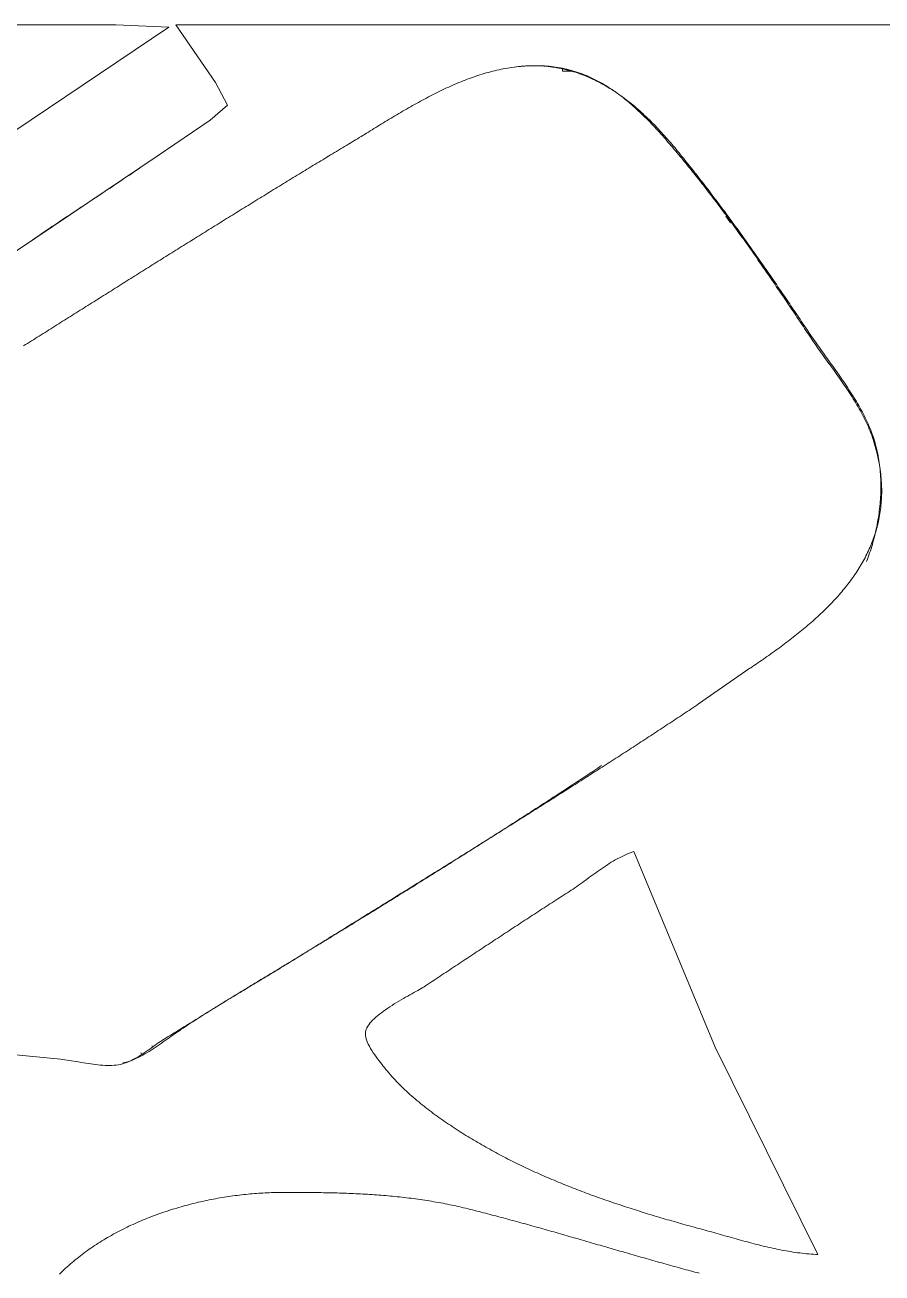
# Model space of a CAD drawing. Header units: inches. Extents: x 5.7 to 64.6, y 3.3 to 60.7.
# Drawn here: x 43.619 to 44.265, y 32.636 to 33.576 of the extents above; entities that cross this region are included whole.
import ezdxf

# ---------------------------------------------------------------- set-up
doc = ezdxf.new("R2010")
doc.units = ezdxf.units.IN
doc.header["$MEASUREMENT"] = 0
doc.layers.add('LASER BLACK', color=7, linetype='Continuous', lineweight=0, true_color=0x000000)

msp = doc.modelspace()

# ---------------------------------------------------------------- linework, layer by layer
at = {"layer": 'LASER BLACK', "linetype": 'Continuous'}
msp.add_line((44.12644, 33.06468), (44.16501, 33.09155), dxfattribs=at)
at = {"layer": 'LASER BLACK'}
for points in [[(45.3755, 33.57637), (43.73226, 33.57637), (43.76226, 33.53299), (43.77123, 33.51596), (43.75829, 33.50465), (43.71838, 33.47746), (43.56047, 33.37161), (43.53073, 33.41499), (43.52014, 33.43318), (43.53271, 33.44391), (43.57088, 33.46978), (43.72705, 33.57463), (43.68714, 33.57637), (43.59865, 33.57637), (43.29325, 33.57637)], [(43.61759, 33.33456), (43.61906, 33.33549), (43.62053, 33.33641), (43.622, 33.33733), (43.62347, 33.33826), (43.62494, 33.33918), (43.6264, 33.3401), (43.62787, 33.34103), (43.62934, 33.34195), (43.63081, 33.34288), (43.63228, 33.3438), (43.63375, 33.34472), (43.63522, 33.34565), (43.63669, 33.34657), (43.63816, 33.34749), (43.63963, 33.34842), (43.6411, 33.34934), (43.64257, 33.35027), (43.64404, 33.35119), (43.64551, 33.35211), (43.64698, 33.35304), (43.64845, 33.35396), (43.64992, 33.35489), (43.65138, 33.35581), (43.65285, 33.35673), (43.65432, 33.35766), (43.65579, 33.35858), (43.65726, 33.35951), (43.65873, 33.36043), (43.6602, 33.36135), (43.66167, 33.36228), (43.66314, 33.3632), (43.66461, 33.36413), (43.66608, 33.36505), (43.66755, 33.36597), (43.66902, 33.3669), (43.67049, 33.36782), (43.67196, 33.36875), (43.67342, 33.36967), (43.67489, 33.37059), (43.67636, 33.37152), (43.67783, 33.37244), (43.6793, 33.37336), (43.68077, 33.37429), (43.68224, 33.37521), (43.68371, 33.37613), (43.68518, 33.37706), (43.68665, 33.37798), (43.68812, 33.3789), (43.68959, 33.37983), (43.69106, 33.38075), (43.69253, 33.38167), (43.694, 33.3826), (43.69547, 33.38352), (43.69694, 33.38444), (43.69841, 33.38536), (43.69988, 33.38629), (43.70135, 33.38721), (43.70282, 33.38813), (43.70429, 33.38905), (43.70576, 33.38998), (43.70723, 33.3909), (43.7087, 33.39182), (43.71017, 33.39274), (43.71165, 33.39366), (43.71312, 33.39458), (43.71459, 33.39551), (43.71606, 33.39643), (43.71753, 33.39735), (43.719, 33.39827), (43.72047, 33.39919), (43.72194, 33.40011), (43.72341, 33.40103), (43.72489, 33.40195), (43.72636, 33.40287), (43.72783, 33.40379), (43.7293, 33.40471), (43.73077, 33.40563), (43.73225, 33.40655), (43.73372, 33.40747), (43.73519, 33.40839), (43.73666, 33.40931), (43.73813, 33.41023), (43.73961, 33.41115), (43.74108, 33.41207), (43.74255, 33.41299), (43.74402, 33.4139), (43.7455, 33.41482), (43.74697, 33.41574), (43.74844, 33.41666), (43.74992, 33.41757), (43.75139, 33.41849), (43.75286, 33.41941), (43.75434, 33.42033), (43.75581, 33.42124), (43.75729, 33.42216), (43.75876, 33.42308), (43.76023, 33.42399), (43.76171, 33.42491), (43.76318, 33.42582), (43.76466, 33.42674), (43.76613, 33.42765), (43.76761, 33.42857), (43.76908, 33.42948), (43.77056, 33.4304), (43.77203, 33.43131), (43.77351, 33.43222), (43.77499, 33.43314), (43.77646, 33.43405), (43.77794, 33.43496), (43.77941, 33.43588), (43.78089, 33.43679), (43.78237, 33.4377), (43.78384, 33.43861), (43.78532, 33.43953), (43.7868, 33.44044), (43.78827, 33.44135), (43.78975, 33.44226), (43.79123, 33.44317), (43.79271, 33.44408), (43.79419, 33.44499), (43.79566, 33.4459), (43.79714, 33.44681), (43.79862, 33.44772), (43.8001, 33.44863), (43.80158, 33.44954), (43.80306, 33.45044), (43.80454, 33.45135), (43.80602, 33.45226), (43.80749, 33.45317), (43.80897, 33.45407), (43.81045, 33.45498), (43.81194, 33.45589), (43.81342, 33.45679), (43.8149, 33.4577), (43.81638, 33.4586), (43.81786, 33.45951), (43.81934, 33.46041), (43.82082, 33.46132), (43.8223, 33.46222), (43.82378, 33.46313), (43.82527, 33.46403), (43.82675, 33.46493), (43.82823, 33.46583), (43.82971, 33.46674), (43.8312, 33.46764), (43.83268, 33.46854), (43.83416, 33.46944), (43.83565, 33.47034), (43.83713, 33.47124), (43.83862, 33.47214), (43.8401, 33.47304), (43.84159, 33.47394), (43.84307, 33.47484), (43.84456, 33.47574), (43.84604, 33.47663), (43.84753, 33.47753), (43.84901, 33.47843), (43.8505, 33.47933), (43.85199, 33.48022), (43.85347, 33.48112), (43.85496, 33.48201), (43.85645, 33.48291), (43.85793, 33.4838), (43.85942, 33.4847), (43.86091, 33.48559), (43.8624, 33.48648), (43.86375, 33.4873), (43.8651, 33.48811), (43.86646, 33.48894), (43.86783, 33.48977), (43.8692, 33.4906), (43.87057, 33.49144), (43.87195, 33.49229), (43.87333, 33.49313), (43.87472, 33.49399), (43.87611, 33.49484), (43.8775, 33.4957), (43.8789, 33.49656), (43.8803, 33.49742), (43.88171, 33.49829), (43.88312, 33.49916), (43.88454, 33.50003), (43.88596, 33.5009), (43.88738, 33.50177), (43.88881, 33.50264), (43.89024, 33.50351), (43.89168, 33.50438), (43.89312, 33.50526), (43.89456, 33.50613), (43.89601, 33.507), (43.89746, 33.50787), (43.89892, 33.50873), (43.90038, 33.5096), (43.90184, 33.51046), (43.90331, 33.51132), (43.90478, 33.51217), (43.90625, 33.51303), (43.90773, 33.51388), (43.90921, 33.51472), (43.91069, 33.51556), (43.91218, 33.5164), (43.91368, 33.51723), (43.91517, 33.51805), (43.91667, 33.51887), (43.91817, 33.51969), (43.91968, 33.5205), (43.92119, 33.5213), (43.9227, 33.52209), (43.92422, 33.52288), (43.92574, 33.52366), (43.92726, 33.52443), (43.92879, 33.52519), (43.93032, 33.52595), (43.93185, 33.52669), (43.93339, 33.52743), (43.93493, 33.52815), (43.93647, 33.52887), (43.93802, 33.52958), (43.93956, 33.53027), (43.94112, 33.53096), (43.94267, 33.53163), (43.94423, 33.53229), (43.94579, 33.53294), (43.94735, 33.53358), (43.94892, 33.53421), (43.95049, 33.53482), (43.95206, 33.53542), (43.95364, 33.536), (43.95521, 33.53658), (43.95679, 33.53714), (43.95838, 33.53768), (43.95996, 33.53821), (43.96155, 33.53872), (43.96314, 33.53922), (43.96474, 33.5397), (43.96633, 33.54017), (43.96793, 33.54062), (43.96954, 33.54105), (43.97114, 33.54147), (43.97275, 33.54186), (43.97436, 33.54225), (43.97597, 33.54261), (43.97758, 33.54295), (43.9792, 33.54328), (43.98082, 33.54358), (43.98244, 33.54387), (43.98406, 33.54414), (43.98569, 33.54439), (43.98732, 33.54461), (43.98895, 33.54482), (43.99058, 33.545), (43.99221, 33.54517), (43.99385, 33.54531), (43.99549, 33.54543), (43.99713, 33.54553), (43.99877, 33.5456), (44.00042, 33.54566), (44.00206, 33.54568), (44.00371, 33.54569), (44.00536, 33.54567), (44.00702, 33.54563), (44.00867, 33.54556), (44.01033, 33.54547), (44.01199, 33.54535), (44.01364, 33.54521), (44.01531, 33.54504), (44.01697, 33.54484), (44.01864, 33.54462), (44.0203, 33.54437), (44.02204, 33.54408), (44.02377, 33.54376), (44.02548, 33.5434), (44.02717, 33.54301), (44.02885, 33.5426), (44.03052, 33.54215), (44.03218, 33.54167), (44.03382, 33.54116), (44.03545, 33.54062), (44.03706, 33.54006), (44.03866, 33.53947), (44.04025, 33.53885), (44.04183, 33.5382), (44.04339, 33.53753), (44.04494, 33.53683), (44.04648, 33.53611), (44.048, 33.53536), (44.04952, 33.53459), (44.05102, 33.5338), (44.0525, 33.53298), (44.05398, 33.53214), (44.05545, 33.53128), (44.0569, 33.5304), (44.05834, 33.5295), (44.05977, 33.52858), (44.06119, 33.52764), (44.0626, 33.52668), (44.06399, 33.5257), (44.06538, 33.5247), (44.06675, 33.52368), (44.06812, 33.52265), (44.06947, 33.52161), (44.07081, 33.52054), (44.07215, 33.51946), (44.07347, 33.51837), (44.07478, 33.51726), (44.07608, 33.51614), (44.07738, 33.51501), (44.07866, 33.51386), (44.07993, 33.5127), (44.0812, 33.51153), (44.08245, 33.51035), (44.0837, 33.50916), (44.08493, 33.50796), (44.08616, 33.50675), (44.08738, 33.50554), (44.08859, 33.50431), (44.08979, 33.50307), (44.09099, 33.50183), (44.09217, 33.50059), (44.09335, 33.49933), (44.09452, 33.49807), (44.09568, 33.49681), (44.09683, 33.49554), (44.09798, 33.49427), (44.09911, 33.49299), (44.10024, 33.49172), (44.10137, 33.49044), (44.10248, 33.48915), (44.10359, 33.48787), (44.10472, 33.48656), (44.10585, 33.48524), (44.10698, 33.48392), (44.1081, 33.48259), (44.10922, 33.48127), (44.11033, 33.47994), (44.11145, 33.47861), (44.11256, 33.47727), (44.11367, 33.47593), (44.11477, 33.4746), (44.11588, 33.47325), (44.11698, 33.47191), (44.11808, 33.47056), (44.11917, 33.46922), (44.12026, 33.46786), (44.12135, 33.46651), (44.12244, 33.46515), (44.12353, 33.4638), (44.12461, 33.46244), (44.12569, 33.46107), (44.12677, 33.45971), (44.12784, 33.45834), (44.12892, 33.45698), (44.12999, 33.4556), (44.13106, 33.45423), (44.13212, 33.45286), (44.13319, 33.45148), (44.13425, 33.4501), (44.13531, 33.44872), (44.13637, 33.44734), (44.13742, 33.44595), (44.13848, 33.44457), (44.13953, 33.44318), (44.14058, 33.44179), (44.14162, 33.4404), (44.14267, 33.43901), (44.14371, 33.43761), (44.14475, 33.43621), (44.14579, 33.43482), (44.14683, 33.43342), (44.14786, 33.43201), (44.14889, 33.43061), (44.14992, 33.42921), (44.15095, 33.4278), (44.15198, 33.42639), (44.15301, 33.42498), (44.15403, 33.42357), (44.15505, 33.42216), (44.15607, 33.42075), (44.15709, 33.41934), (44.15811, 33.41792), (44.15912, 33.4165), (44.16014, 33.41509), (44.16115, 33.41367), (44.16216, 33.41225), (44.16317, 33.41082), (44.16418, 33.4094), (44.16518, 33.40798), (44.16619, 33.40655), (44.16719, 33.40513), (44.16819, 33.4037), (44.16919, 33.40227), (44.17019, 33.40084), (44.17119, 33.39941), (44.17218, 33.39798), (44.17318, 33.39655), (44.17417, 33.39512), (44.17516, 33.39369), (44.17615, 33.39225), (44.17714, 33.39082), (44.17813, 33.38938), (44.17912, 33.38795), (44.1801, 33.38651), (44.18109, 33.38507), (44.18207, 33.38364), (44.18305, 33.3822), (44.18403, 33.38076), (44.18501, 33.37932), (44.18599, 33.37788), (44.18697, 33.37644), (44.18795, 33.375), (44.18892, 33.37356), (44.1899, 33.37212), (44.19087, 33.37068), (44.19185, 33.36923), (44.19282, 33.36779), (44.19379, 33.36635), (44.19476, 33.36491), (44.19573, 33.36346), (44.1967, 33.36202), (44.19767, 33.36058), (44.19864, 33.35914), (44.19961, 33.35769), (44.20058, 33.35625), (44.20154, 33.35481), (44.20251, 33.35336), (44.20347, 33.35192), (44.20444, 33.35048), (44.2054, 33.34903), (44.20636, 33.34759), (44.20733, 33.34615), (44.20829, 33.3447), (44.20925, 33.34326), (44.21021, 33.34182), (44.21118, 33.34038), (44.21209, 33.33901), (44.21302, 33.33764), (44.21397, 33.33627), (44.21492, 33.33489), (44.21589, 33.33351), (44.21687, 33.33212), (44.21785, 33.33073), (44.21885, 33.32934), (44.21985, 33.32794), (44.22086, 33.32654), (44.22188, 33.32513), (44.2229, 33.32372), (44.22392, 33.32231), (44.22495, 33.32089), (44.22598, 33.31947), (44.22701, 33.31804), (44.22804, 33.31661), (44.22908, 33.31518), (44.23011, 33.31374), (44.23114, 33.3123), (44.23217, 33.31085), (44.23319, 33.30941), (44.23421, 33.30795), (44.23522, 33.30649), (44.23623, 33.30503), (44.23723, 33.30357), (44.23823, 33.3021), (44.23921, 33.30062), (44.24019, 33.29915), (44.24115, 33.29767), (44.2421, 33.29618), (44.24304, 33.29469), (44.24397, 33.2932), (44.24489, 33.2917), (44.24579, 33.2902), (44.24667, 33.28869), (44.24754, 33.28718), (44.24839, 33.28567), (44.24922, 33.28415), (44.25003, 33.28262), (44.25082, 33.2811), (44.25159, 33.27957), (44.25234, 33.27803), (44.25307, 33.27649), (44.25378, 33.27495), (44.25446, 33.2734), (44.25511, 33.27185), (44.25574, 33.27029), (44.25634, 33.26873), (44.25691, 33.26717), (44.25746, 33.2656), (44.25798, 33.26403), (44.25854, 33.26222), (44.25908, 33.26043), (44.25958, 33.25864), (44.26007, 33.25687), (44.26052, 33.2551), (44.26095, 33.25335), (44.26136, 33.2516), (44.26174, 33.24987), (44.26209, 33.24815), (44.26242, 33.24643), (44.26272, 33.24473), (44.26299, 33.24304), (44.26325, 33.24135), (44.26347, 33.23968), (44.26368, 33.23801), (44.26385, 33.23636), (44.26401, 33.23472), (44.26414, 33.23308), (44.26424, 33.23146), (44.26433, 33.22984), (44.26439, 33.22823), (44.26442, 33.22664), (44.26444, 33.22505), (44.26443, 33.22347), (44.2644, 33.2219), (44.26434, 33.22034), (44.26426, 33.21879), (44.26416, 33.21725), (44.26404, 33.21572), (44.2639, 33.21419), (44.26374, 33.21268), (44.26355, 33.21117), (44.26335, 33.20967), (44.26312, 33.20819), (44.26287, 33.20671), (44.2626, 33.20523), (44.26231, 33.20377), (44.262, 33.20232), (44.26167, 33.20087), (44.26133, 33.19943), (44.26096, 33.198), (44.26057, 33.19658), (44.26016, 33.19517), (44.25973, 33.19376), (44.25929, 33.19236), (44.25883, 33.19098), (44.25834, 33.18959), (44.25784, 33.18822), (44.25732, 33.18685), (44.25679, 33.1855), (44.25623, 33.18415), (44.25566, 33.1828), (44.25507, 33.18147), (44.25447, 33.18014), (44.25384, 33.17882), (44.2532, 33.17751), (44.25255, 33.1762), (44.25187, 33.1749), (44.25118, 33.17361), (44.25048, 33.17233), (44.24976, 33.17105), (44.24902, 33.16978), (44.24827, 33.16852), (44.2475, 33.16726), (44.24672, 33.16601), (44.24592, 33.16477), (44.24511, 33.16354), (44.24428, 33.16231), (44.24344, 33.16108), (44.24258, 33.15987), (44.24171, 33.15866), (44.24083, 33.15746), (44.23993, 33.15626), (44.23902, 33.15507), (44.2381, 33.15388), (44.23717, 33.15271), (44.23622, 33.15154), (44.23525, 33.15037), (44.23428, 33.14921), (44.23329, 33.14806), (44.2323, 33.14691), (44.23129, 33.14577), (44.23026, 33.14463), (44.22923, 33.1435), (44.22819, 33.14237), (44.22713, 33.14125), (44.22606, 33.14014), (44.22499, 33.13903), (44.2239, 33.13793), (44.2228, 33.13683), (44.22169, 33.13574), (44.22057, 33.13465), (44.21944, 33.13357), (44.2183, 33.13249), (44.21716, 33.13142), (44.216, 33.13035), (44.21483, 33.12929), (44.21366, 33.12823), (44.21248, 33.12718), (44.21129, 33.12614), (44.21009, 33.12509), (44.20888, 33.12405), (44.20766, 33.12302), (44.20644, 33.12199), (44.20521, 33.12097), (44.20397, 33.11995), (44.20272, 33.11893), (44.20147, 33.11792), (44.20021, 33.11691), (44.19894, 33.11591), (44.19767, 33.11491), (44.19639, 33.11391), (44.19511, 33.11292), (44.19382, 33.11194), (44.19252, 33.11095), (44.19122, 33.10997), (44.18991, 33.109), (44.1886, 33.10802), (44.18728, 33.10706), (44.18596, 33.10609), (44.18463, 33.10513), (44.1833, 33.10417), (44.18197, 33.10322), (44.18063, 33.10227), (44.17929, 33.10132), (44.17794, 33.10037), (44.17659, 33.09943), (44.17524, 33.09849), (44.17388, 33.09756), (44.17252, 33.09662), (44.17116, 33.09569), (44.1698, 33.09477), (44.16843, 33.09384), (44.16707, 33.09292), (44.1657, 33.092), (44.16432, 33.09109)], [(44.25309, 33.17213), (44.25367, 33.17369), (44.25425, 33.17527), (44.2548, 33.17685), (44.25535, 33.17845), (44.25588, 33.18005), (44.25639, 33.18166), (44.25689, 33.18329), (44.25738, 33.18492), (44.25785, 33.18656), (44.2583, 33.18821), (44.25874, 33.18987), (44.25916, 33.19153), (44.25956, 33.1932), (44.25995, 33.19488), (44.26032, 33.19656), (44.26068, 33.19825), (44.26101, 33.19995), (44.26133, 33.20165), (44.26163, 33.20335), (44.26192, 33.20506), (44.26218, 33.20677), (44.26243, 33.20849), (44.26265, 33.21021), (44.26286, 33.21193), (44.26305, 33.21366), (44.26322, 33.21539), (44.26337, 33.21711), (44.2635, 33.21885), (44.26361, 33.22058), (44.26369, 33.22231), (44.26376, 33.22404), (44.26381, 33.22577), (44.26383, 33.22751), (44.26383, 33.22924), (44.26381, 33.23097), (44.26377, 33.23269), (44.26371, 33.23442), (44.26362, 33.23614), (44.26351, 33.23787), (44.26338, 33.23958), (44.26322, 33.2413), (44.26304, 33.24301), (44.26284, 33.24471), (44.26261, 33.24642), (44.26236, 33.24811), (44.26208, 33.2498), (44.26178, 33.25149), (44.26146, 33.25317), (44.2611, 33.25484), (44.26073, 33.25651), (44.26032, 33.25817), (44.25989, 33.25982), (44.25944, 33.26146), (44.25895, 33.26309), (44.25844, 33.26472), (44.25791, 33.26634), (44.25734, 33.26794), (44.25675, 33.26954), (44.25613, 33.27113), (44.25548, 33.27271), (44.25482, 33.27425), (44.25413, 33.2758), (44.25343, 33.27734), (44.2527, 33.27888), (44.25195, 33.28041), (44.25118, 33.28194), (44.2504, 33.28346), (44.2496, 33.28498), (44.24878, 33.2865), (44.24794, 33.28801), (44.24709, 33.28952), (44.24622, 33.29102), (44.24534, 33.29252), (44.24444, 33.29402), (44.24353, 33.29551), (44.24261, 33.297), (44.24168, 33.29849), (44.24073, 33.29997), (44.23978, 33.30145), (44.23881, 33.30293), (44.23784, 33.3044), (44.23686, 33.30587), (44.23587, 33.30734), (44.23487, 33.30881), (44.23387, 33.31027), (44.23286, 33.31172), (44.23185, 33.31318), (44.23083, 33.31463), (44.2298, 33.31608), (44.22878, 33.31752), (44.22775, 33.31897), (44.22672, 33.32041), (44.22569, 33.32185), (44.22466, 33.32328), (44.22363, 33.32471), (44.2226, 33.32614), (44.22157, 33.32757), (44.22054, 33.329), (44.21952, 33.33042), (44.2185, 33.33184), (44.21748, 33.33326), (44.21647, 33.33467), (44.21547, 33.33609), (44.21447, 33.3375), (44.21348, 33.33891), (44.21249, 33.34031), (44.21151, 33.34172), (44.21055, 33.34312), (44.20959, 33.34452), (44.20864, 33.34592), (44.2077, 33.34732), (44.20674, 33.34877), (44.20577, 33.35021), (44.20481, 33.35166), (44.20384, 33.35311), (44.20287, 33.35456), (44.2019, 33.356), (44.20093, 33.35745), (44.19996, 33.35889), (44.19899, 33.36034), (44.19801, 33.36178), (44.19704, 33.36323), (44.19606, 33.36467), (44.19509, 33.36611), (44.19411, 33.36756), (44.19313, 33.369), (44.19215, 33.37044), (44.19118, 33.37188), (44.19019, 33.37332), (44.18921, 33.37476), (44.18823, 33.3762), (44.18725, 33.37764), (44.18626, 33.37908), (44.18528, 33.38052), (44.18429, 33.38196), (44.1833, 33.38339), (44.18231, 33.38483), (44.18132, 33.38627), (44.18033, 33.3877), (44.17934, 33.38913), (44.17834, 33.39057), (44.17735, 33.392), (44.17635, 33.39343), (44.17535, 33.39486), (44.17436, 33.39629), (44.17336, 33.39772), (44.17235, 33.39915), (44.17135, 33.40058), (44.17035, 33.402), (44.16934, 33.40343), (44.16834, 33.40486), (44.16733, 33.40628), (44.16632, 33.4077), (44.16531, 33.40912), (44.1643, 33.41055), (44.16329, 33.41197), (44.16227, 33.41338), (44.16126, 33.4148), (44.16024, 33.41622), (44.15922, 33.41764), (44.1582, 33.41905), (44.15718, 33.42046), (44.15616, 33.42188), (44.15513, 33.42329), (44.1541, 33.4247), (44.15308, 33.42611), (44.15205, 33.42752), (44.15102, 33.42892), (44.14999, 33.43033), (44.14895, 33.43173), (44.14792, 33.43314), (44.14688, 33.43454), (44.14584, 33.43594), (44.1448, 33.43734), (44.14376, 33.43874), (44.14271, 33.44013), (44.14167, 33.44153), (44.14062, 33.44292), (44.13957, 33.44431), (44.13852, 33.4457), (44.13747, 33.44709), (44.13642, 33.44848), (44.13536, 33.44987), (44.13431, 33.45125), (44.13325, 33.45264), (44.13219, 33.45402), (44.13112, 33.4554), (44.13006, 33.45678), (44.12899, 33.45816), (44.12792, 33.45953), (44.12685, 33.46091), (44.12578, 33.46228), (44.12471, 33.46365), (44.12363, 33.46502), (44.12255, 33.46639), (44.12147, 33.46776), (44.12039, 33.46912), (44.11931, 33.47048), (44.11822, 33.47184), (44.11714, 33.4732), (44.11605, 33.47456), (44.11496, 33.47592), (44.11386, 33.47727), (44.11277, 33.47862), (44.11167, 33.47997), (44.11057, 33.48132), (44.10947, 33.48267), (44.10839, 33.48397), (44.10732, 33.48526), (44.10623, 33.48655), (44.10514, 33.48784), (44.10404, 33.48912), (44.10293, 33.49039), (44.10182, 33.49165), (44.1007, 33.49291), (44.09957, 33.49416), (44.09843, 33.4954), (44.09729, 33.49664), (44.09614, 33.49786), (44.09499, 33.49908), (44.09383, 33.50029), (44.09266, 33.50149), (44.09148, 33.50268), (44.09029, 33.50386), (44.0891, 33.50503), (44.0879, 33.50619), (44.0867, 33.50734), (44.08548, 33.50847), (44.08426, 33.5096), (44.08303, 33.51071), (44.08179, 33.51182), (44.08055, 33.51291), (44.0793, 33.51399), (44.07804, 33.51505), (44.07677, 33.5161), (44.0755, 33.51714), (44.07422, 33.51817), (44.07293, 33.51918), (44.07163, 33.52018), (44.07032, 33.52116), (44.06901, 33.52213), (44.06769, 33.52308), (44.06636, 33.52402), (44.06503, 33.52494), (44.06368, 33.52585), (44.06233, 33.52674), (44.06097, 33.52761), (44.0596, 33.52847), (44.05822, 33.52931), (44.05684, 33.53013), (44.05544, 33.53094), (44.05404, 33.53172), (44.05263, 33.53249), (44.05122, 33.53324), (44.04979, 33.53397), (44.04836, 33.53468), (44.04691, 33.53538), (44.04546, 33.53605), (44.044, 33.5367), (44.04254, 33.53733), (44.04106, 33.53795), (44.03957, 33.53854), (44.03808, 33.53911), (44.03658, 33.53965), (44.03507, 33.54018), (44.03355, 33.54068), (44.03202, 33.54116), (44.03049, 33.54162), (44.02894, 33.54206), (44.02739, 33.54247), (44.02582, 33.54286), (44.02425, 33.54323), (44.02267, 33.54357), (44.02108, 33.54388), (44.01949, 33.54418), (44.01788, 33.54444), (44.01626, 33.54468), (44.01464, 33.5449), (44.013, 33.54509), (44.01136, 33.54525), (44.00971, 33.54539), (44.00805, 33.5455), (44.00637, 33.54559), (44.00469, 33.54564), (44.00301, 33.54567), (44.00131, 33.54567), (43.9996, 33.54564), (43.99788, 33.54559), (43.99616, 33.5455), (43.99442, 33.54539), (43.99267, 33.54525), (43.99092, 33.54507), (43.98916, 33.54487), (43.98738, 33.54464), (43.9856, 33.54437)], [(44.02377, 33.5434), (44.02377, 33.54166), (44.03071, 33.54166), (44.02377, 33.5434)], [(44.03881, 33.53935), (44.03997, 33.53877), (44.03881, 33.53935)], [(44.04228, 33.53761), (44.04344, 33.53704), (44.04228, 33.53761)], [(43.62012, 33.4115), (43.62156, 33.4125), (43.623, 33.4135), (43.62444, 33.4145), (43.62588, 33.41549), (43.62732, 33.41649), (43.62877, 33.41748), (43.63022, 33.41847), (43.63167, 33.41946), (43.63312, 33.42044), (43.63457, 33.42143), (43.63602, 33.42241), (43.63748, 33.42339), (43.63893, 33.42437), (43.64039, 33.42535), (43.64184, 33.42633), (43.6433, 33.42731), (43.64476, 33.42828), (43.64622, 33.42926), (43.64768, 33.43023), (43.64914, 33.4312), (43.6506, 33.43217), (43.65206, 33.43314), (43.65352, 33.43411), (43.65498, 33.43508), (43.65645, 33.43605), (43.65791, 33.43702), (43.65937, 33.43799), (43.66084, 33.43896), (43.6623, 33.43993), (43.66377, 33.44089), (43.66523, 33.44186), (43.66669, 33.44283), (43.66816, 33.4438), (43.66962, 33.44477), (43.67109, 33.44573), (43.67255, 33.4467), (43.67401, 33.44767), (43.67548, 33.44864), (43.67694, 33.44961), (43.6784, 33.45058), (43.67986, 33.45155), (43.68132, 33.45252), (43.68278, 33.4535), (43.68424, 33.45447), (43.6857, 33.45544), (43.68716, 33.45642), (43.68862, 33.4574), (43.69008, 33.45837), (43.69153, 33.45935), (43.69299, 33.46033), (43.69444, 33.46131), (43.69589, 33.4623), (43.69734, 33.46328), (43.69879, 33.46427), (43.70024, 33.46526), (43.70169, 33.46625), (43.70314, 33.46724), (43.70458, 33.46823), (43.70603, 33.46923), (43.70747, 33.47023), (43.70891, 33.47123), (43.71035, 33.47223)], [(44.14697, 33.43235), (44.15044, 33.42714), (44.14697, 33.43235)], [(43.81951, 32.8708), (43.82099, 32.87172), (43.82246, 32.87263), (43.82394, 32.87355), (43.82542, 32.87446), (43.82689, 32.87537), (43.82837, 32.87629), (43.82985, 32.8772), (43.83132, 32.87812), (43.8328, 32.87903), (43.83428, 32.87995), (43.83575, 32.88086), (43.83723, 32.88178), (43.83871, 32.88269), (43.84018, 32.8836), (43.84166, 32.88452), (43.84314, 32.88543), (43.84462, 32.88635), (43.84609, 32.88726), (43.84757, 32.88817), (43.84905, 32.88909), (43.85053, 32.89), (43.852, 32.89092), (43.85348, 32.89183), (43.85496, 32.89274), (43.85643, 32.89366), (43.85791, 32.89457), (43.85939, 32.89548), (43.86087, 32.8964), (43.86235, 32.89731), (43.86382, 32.89823), (43.8653, 32.89914), (43.86678, 32.90005), (43.86826, 32.90097), (43.86973, 32.90188), (43.87121, 32.90279), (43.87269, 32.90371), (43.87417, 32.90462), (43.87564, 32.90554), (43.87712, 32.90645), (43.8786, 32.90736), (43.88008, 32.90828), (43.88156, 32.90919), (43.88303, 32.91011), (43.88451, 32.91102), (43.88599, 32.91193), (43.88747, 32.91285), (43.88894, 32.91376), (43.89042, 32.91468), (43.8919, 32.91559), (43.89338, 32.9165), (43.89485, 32.91742), (43.89633, 32.91833), (43.89781, 32.91925), (43.89929, 32.92016), (43.90076, 32.92108), (43.90224, 32.92199), (43.90372, 32.92291), (43.9052, 32.92382), (43.90667, 32.92474), (43.90815, 32.92565), (43.90963, 32.92657), (43.9111, 32.92748), (43.91258, 32.9284), (43.91406, 32.92931), (43.91554, 32.93023), (43.91701, 32.93114), (43.91849, 32.93206), (43.91997, 32.93298), (43.92144, 32.93389), (43.92292, 32.93481), (43.9244, 32.93572), (43.92587, 32.93664), (43.92735, 32.93756), (43.92882, 32.93847), (43.9303, 32.93939), (43.93178, 32.94031), (43.93325, 32.94122), (43.93473, 32.94214), (43.93621, 32.94306), (43.93768, 32.94398), (43.93916, 32.94489), (43.94063, 32.94581), (43.94211, 32.94673), (43.94358, 32.94765), (43.94506, 32.94857), (43.94653, 32.94948), (43.94801, 32.9504), (43.94948, 32.95132), (43.95096, 32.95224), (43.95243, 32.95316), (43.95391, 32.95408), (43.95538, 32.955), (43.95686, 32.95592), (43.95833, 32.95684), (43.9598, 32.95776), (43.96128, 32.95868), (43.96275, 32.9596), (43.96423, 32.96052), (43.9657, 32.96144), (43.96717, 32.96236), (43.96865, 32.96328), (43.97012, 32.9642), (43.97159, 32.96512), (43.97307, 32.96605), (43.97454, 32.96697), (43.97601, 32.96789), (43.97748, 32.96881), (43.97896, 32.96974), (43.98043, 32.97066), (43.9819, 32.97158), (43.98337, 32.97251), (43.98484, 32.97343), (43.98631, 32.97435), (43.98779, 32.97528), (43.98926, 32.9762), (43.99073, 32.97713), (43.9922, 32.97805), (43.99367, 32.97898), (43.99514, 32.9799), (43.99661, 32.98083), (43.99808, 32.98176), (43.99955, 32.98268), (44.00102, 32.98361), (44.00249, 32.98454), (44.00396, 32.98546), (44.00543, 32.98639), (44.00689, 32.98732), (44.00836, 32.98825), (44.00983, 32.98917), (44.0113, 32.9901), (44.01277, 32.99103), (44.01424, 32.99196), (44.0157, 32.99289), (44.01717, 32.99382), (44.01864, 32.99475), (44.0201, 32.99568), (44.02157, 32.99661), (44.02304, 32.99754), (44.0245, 32.99848), (44.02597, 32.99941), (44.02744, 33.00034), (44.0289, 33.00127), (44.03037, 33.00221), (44.03183, 33.00314), (44.0333, 33.00407), (44.03476, 33.00501), (44.03623, 33.00594), (44.03769, 33.00687), (44.03915, 33.00781), (44.04062, 33.00875), (44.04208, 33.00968), (44.04354, 33.01062), (44.04501, 33.01155), (44.04647, 33.01249), (44.04793, 33.01343), (44.04939, 33.01436), (44.05086, 33.0153), (44.05232, 33.01624), (44.05378, 33.01718), (44.05524, 33.01812), (44.0567, 33.01906), (44.05816, 33.02), (44.05962, 33.02094), (44.06108, 33.02188), (44.06254, 33.02282), (44.064, 33.02376), (44.06546, 33.0247), (44.06692, 33.02565), (44.06837, 33.02659), (44.06983, 33.02753), (44.07129, 33.02848), (44.07275, 33.02942), (44.0742, 33.03036), (44.07566, 33.03131), (44.07712, 33.03225), (44.07857, 33.0332), (44.08003, 33.03415), (44.08149, 33.03509), (44.08294, 33.03604), (44.0844, 33.03699), (44.08585, 33.03794), (44.08731, 33.03888), (44.08876, 33.03983), (44.09021, 33.04078), (44.09167, 33.04173), (44.09312, 33.04268), (44.09457, 33.04363), (44.09602, 33.04458), (44.09748, 33.04554), (44.09893, 33.04649), (44.10038, 33.04744), (44.10183, 33.04839), (44.10328, 33.04935), (44.10473, 33.0503), (44.10618, 33.05126), (44.10763, 33.05221), (44.10908, 33.05317), (44.11053, 33.05412), (44.11198, 33.05508), (44.11342, 33.05604), (44.11487, 33.05699), (44.11632, 33.05795), (44.11777, 33.05891), (44.11921, 33.05987), (44.12066, 33.06083), (44.12211, 33.06179), (44.12355, 33.06275), (44.125, 33.06371), (44.12644, 33.06468), (44.12789, 33.06564)], [(44.05327, 33.01821), (44.05182, 33.01725), (44.05037, 33.01629), (44.04892, 33.01533), (44.04747, 33.01437), (44.04601, 33.01341), (44.04456, 33.01245), (44.04311, 33.01149), (44.04165, 33.01054), (44.0402, 33.00958), (44.03874, 33.00862), (44.03729, 33.00767), (44.03583, 33.00671), (44.03438, 33.00576), (44.03292, 33.0048), (44.03147, 33.00385), (44.03001, 33.0029), (44.02855, 33.00194), (44.02709, 33.00099), (44.02564, 33.00004), (44.02418, 32.99909), (44.02272, 32.99813), (44.02126, 32.99718), (44.0198, 32.99623), (44.01834, 32.99528), (44.01688, 32.99433), (44.01542, 32.99338), (44.01396, 32.99243), (44.0125, 32.99149), (44.01103, 32.99054), (44.00957, 32.98959), (44.00811, 32.98864), (44.00665, 32.9877), (44.00518, 32.98675), (44.00372, 32.9858), (44.00226, 32.98486), (44.00079, 32.98391), (43.99933, 32.98297), (43.99786, 32.98203), (43.9964, 32.98108), (43.99493, 32.98014), (43.99347, 32.9792), (43.992, 32.97825), (43.99053, 32.97731), (43.98907, 32.97637), (43.9876, 32.97543), (43.98613, 32.97449), (43.98466, 32.97355), (43.98319, 32.97261), (43.98173, 32.97167), (43.98026, 32.97073), (43.97879, 32.96979), (43.97732, 32.96885), (43.97585, 32.96791), (43.97438, 32.96697), (43.97291, 32.96604), (43.97144, 32.9651), (43.96997, 32.96416), (43.9685, 32.96323), (43.96702, 32.96229), (43.96555, 32.96135), (43.96408, 32.96042), (43.96261, 32.95948), (43.96114, 32.95855), (43.95966, 32.95762), (43.95819, 32.95668), (43.95672, 32.95575), (43.95524, 32.95482), (43.95377, 32.95388), (43.95229, 32.95295), (43.95082, 32.95202), (43.94934, 32.95109), (43.94787, 32.95016), (43.94639, 32.94923), (43.94492, 32.9483), (43.94344, 32.94737), (43.94197, 32.94644), (43.94049, 32.94551), (43.93901, 32.94458), (43.93754, 32.94365), (43.93606, 32.94272), (43.93458, 32.9418), (43.9331, 32.94087), (43.93163, 32.93994), (43.93015, 32.93902), (43.92867, 32.93809), (43.92719, 32.93716), (43.92571, 32.93624), (43.92423, 32.93531), (43.92275, 32.93439), (43.92128, 32.93346), (43.9198, 32.93254), (43.91832, 32.93162), (43.91684, 32.93069), (43.91536, 32.92977), (43.91388, 32.92885), (43.91239, 32.92793), (43.91091, 32.927), (43.90943, 32.92608), (43.90795, 32.92516), (43.90647, 32.92424), (43.90499, 32.92332), (43.90351, 32.9224), (43.90202, 32.92148), (43.90054, 32.92056), (43.89906, 32.91964), (43.89758, 32.91872), (43.89609, 32.9178), (43.89461, 32.91688), (43.89313, 32.91597), (43.89164, 32.91505), (43.89016, 32.91413), (43.88868, 32.91321), (43.88719, 32.9123), (43.88571, 32.91138), (43.88423, 32.91047), (43.88274, 32.90955), (43.88126, 32.90863), (43.87977, 32.90772), (43.87829, 32.9068), (43.8768, 32.90589), (43.87532, 32.90498), (43.87383, 32.90406), (43.87235, 32.90315), (43.87086, 32.90224), (43.86938, 32.90132), (43.86789, 32.90041), (43.8664, 32.8995), (43.86492, 32.89859), (43.86343, 32.89767), (43.86195, 32.89676), (43.86046, 32.89585), (43.85897, 32.89494), (43.85749, 32.89403), (43.856, 32.89312), (43.85451, 32.89221), (43.85303, 32.8913), (43.85154, 32.89039), (43.85005, 32.88948), (43.84856, 32.88857), (43.84708, 32.88767), (43.84559, 32.88676), (43.8441, 32.88585), (43.84261, 32.88494), (43.84113, 32.88404), (43.83964, 32.88313), (43.83815, 32.88222), (43.83666, 32.88132), (43.83517, 32.88041), (43.83369, 32.8795), (43.8322, 32.8786), (43.83071, 32.87769), (43.82922, 32.87679), (43.82773, 32.87588), (43.82624, 32.87498), (43.82475, 32.87408), (43.82327, 32.87317), (43.82178, 32.87227), (43.82029, 32.87136), (43.8188, 32.87046), (43.81731, 32.86956), (43.81582, 32.86866), (43.81433, 32.86775), (43.81284, 32.86685), (43.81135, 32.86595), (43.80986, 32.86505), (43.80838, 32.86415), (43.80689, 32.86325), (43.8054, 32.86235), (43.80391, 32.86145), (43.80242, 32.86055), (43.80093, 32.85965), (43.79944, 32.85875), (43.79795, 32.85785), (43.79646, 32.85695), (43.79497, 32.85605), (43.79347, 32.85514), (43.79198, 32.85424), (43.79049, 32.85333), (43.78899, 32.85243), (43.7875, 32.85152), (43.78601, 32.85062), (43.78452, 32.84971), (43.78303, 32.8488), (43.78154, 32.84789), (43.78005, 32.84698), (43.77856, 32.84607), (43.77707, 32.84516), (43.77558, 32.84425), (43.77409, 32.84334), (43.7726, 32.84243), (43.77111, 32.84151), (43.76962, 32.8406), (43.76814, 32.83969), (43.76665, 32.83877), (43.76516, 32.83786), (43.76367, 32.83694), (43.76219, 32.83602), (43.7607, 32.83511), (43.75921, 32.83419), (43.75773, 32.83328), (43.75624, 32.83236), (43.75475, 32.83144), (43.75327, 32.83052), (43.75178, 32.8296), (43.7503, 32.82869), (43.74881, 32.82777), (43.74733, 32.82685), (43.74584, 32.82593), (43.74436, 32.82501), (43.74287, 32.82409), (43.74139, 32.82317), (43.7399, 32.82225), (43.73842, 32.82133), (43.73693, 32.82041), (43.73545, 32.81949), (43.73397, 32.81858), (43.73248, 32.81766), (43.731, 32.81674), (43.72952, 32.81582), (43.72803, 32.8149), (43.72655, 32.81398), (43.72506, 32.81306), (43.72358, 32.81214), (43.72224, 32.81129), (43.72087, 32.81039), (43.71948, 32.80945), (43.71806, 32.80847), (43.71663, 32.80747), (43.71517, 32.80644), (43.7137, 32.80541), (43.71222, 32.80437), (43.71072, 32.80333), (43.70921, 32.80229), (43.70768, 32.80127), (43.70615, 32.80028), (43.70461, 32.79931), (43.70306, 32.79838), (43.70151, 32.79749), (43.69995, 32.79666), (43.69839, 32.79588), (43.69683, 32.79516), (43.69527, 32.79452), (43.69371, 32.79396), (43.69216, 32.79348), (43.69061, 32.79309), (43.68906, 32.79279), (43.68746, 32.79257), (43.68582, 32.7924), (43.68415, 32.7923), (43.68245, 32.79225), (43.68072, 32.79226), (43.67897, 32.79232), (43.6772, 32.79242), (43.6754, 32.79256), (43.6736, 32.79273), (43.67178, 32.79294), (43.66995, 32.79318), (43.66813, 32.79343), (43.6663, 32.79371), (43.66447, 32.794), (43.66265, 32.79431), (43.66084, 32.79461), (43.65904, 32.79492), (43.65725, 32.79523), (43.65549, 32.79553), (43.65375, 32.79582), (43.65203, 32.7961), (43.65034, 32.79635), (43.64869, 32.79659), (43.64707, 32.79679), (43.6455, 32.79697)], [(44.21638, 32.64977), (44.13883, 32.80593), (44.07756, 32.95343), (44.07598, 32.9529), (44.0744, 32.95232), (44.07284, 32.95169), (44.07128, 32.95103), (44.06973, 32.95032), (44.06819, 32.94958), (44.06666, 32.9488), (44.06513, 32.94798), (44.06362, 32.94714), (44.06211, 32.94626), (44.06061, 32.94536), (44.05911, 32.94444), (44.05762, 32.94349), (44.05614, 32.94252), (44.05467, 32.94154), (44.0532, 32.94054), (44.05174, 32.93952), (44.05029, 32.9385), (44.04883, 32.93747), (44.04739, 32.93643), (44.04595, 32.93538), (44.04451, 32.93434), (44.04308, 32.9333), (44.04166, 32.93225), (44.04023, 32.93122), (44.03882, 32.93019), (44.0374, 32.92917), (44.03599, 32.92817), (44.03458, 32.92717), (44.03318, 32.9262), (44.03178, 32.92524), (44.03038, 32.92431), (44.02898, 32.92339), (44.02752, 32.92245), (44.02606, 32.92151), (44.0246, 32.92057), (44.02313, 32.91963), (44.02167, 32.91868), (44.02021, 32.91774), (44.01875, 32.9168), (44.01729, 32.91585), (44.01583, 32.91491), (44.01437, 32.91396), (44.01292, 32.91302), (44.01146, 32.91207), (44.01, 32.91112), (44.00854, 32.91018), (44.00708, 32.90923), (44.00562, 32.90828), (44.00416, 32.90733), (44.00271, 32.90639), (44.00125, 32.90544), (43.99979, 32.90449), (43.99833, 32.90354), (43.99688, 32.90259), (43.99542, 32.90164), (43.99396, 32.90069), (43.99251, 32.89974), (43.99105, 32.89879), (43.9896, 32.89784), (43.98814, 32.89688), (43.98668, 32.89593), (43.98523, 32.89498), (43.98377, 32.89403), (43.98232, 32.89307), (43.98086, 32.89212), (43.97941, 32.89117), (43.97796, 32.89021), (43.9765, 32.88926), (43.97505, 32.8883), (43.97359, 32.88735), (43.97214, 32.88639), (43.97069, 32.88544), (43.96923, 32.88448), (43.96778, 32.88352), (43.96633, 32.88257), (43.96488, 32.88161), (43.96342, 32.88065), (43.96197, 32.8797), (43.96052, 32.87874), (43.95907, 32.87778), (43.95762, 32.87682), (43.95616, 32.87586), (43.95471, 32.8749), (43.95326, 32.87395), (43.95181, 32.87299), (43.95036, 32.87203), (43.94891, 32.87107), (43.94746, 32.87011), (43.94601, 32.86915), (43.94456, 32.86819), (43.94311, 32.86722), (43.94166, 32.86626), (43.94021, 32.8653), (43.93876, 32.86434), (43.93732, 32.86338), (43.93587, 32.86242), (43.93442, 32.86145), (43.93297, 32.86049), (43.93152, 32.85953), (43.93008, 32.85857), (43.92863, 32.8576), (43.92718, 32.85664), (43.92573, 32.85568), (43.92429, 32.85471), (43.92284, 32.85375), (43.9214, 32.85279), (43.92053, 32.85223), (43.91956, 32.85162), (43.91849, 32.85098), (43.91732, 32.8503), (43.91607, 32.84958), (43.91474, 32.84882), (43.91333, 32.84803), (43.91187, 32.84721), (43.91034, 32.84636), (43.90877, 32.84547), (43.90716, 32.84456), (43.90552, 32.84362), (43.90384, 32.84266), (43.90215, 32.84167), (43.90045, 32.84067), (43.89874, 32.83964), (43.89704, 32.83859), (43.89535, 32.83753), (43.89367, 32.83646), (43.89203, 32.83537), (43.89041, 32.83426), (43.88884, 32.83315), (43.88731, 32.83203), (43.88584, 32.8309), (43.88443, 32.82977), (43.8831, 32.82863), (43.88184, 32.8275), (43.88067, 32.82636), (43.87959, 32.82522), (43.87861, 32.82408), (43.87774, 32.82295), (43.87698, 32.82183), (43.87635, 32.82071), (43.87584, 32.8196), (43.87548, 32.8185), (43.87526, 32.81742), (43.87519, 32.81634), (43.8753, 32.81482), (43.87559, 32.81325), (43.87605, 32.81164), (43.87664, 32.81001), (43.87737, 32.80837), (43.8782, 32.80671), (43.87912, 32.80507), (43.88011, 32.80343), (43.88116, 32.80183), (43.88224, 32.80025), (43.88333, 32.79872), (43.88443, 32.79724), (43.88551, 32.79582), (43.88655, 32.79448), (43.88754, 32.79322), (43.88845, 32.79205), (43.88955, 32.79067), (43.89065, 32.7893), (43.89177, 32.78794), (43.89291, 32.7866), (43.89406, 32.78527), (43.89522, 32.78396), (43.89639, 32.78267), (43.89758, 32.78139), (43.89878, 32.78012), (43.89999, 32.77886), (43.90122, 32.77762), (43.90245, 32.77639), (43.9037, 32.77518), (43.90496, 32.77397), (43.90623, 32.77278), (43.90751, 32.7716), (43.9088, 32.77043), (43.9101, 32.76928), (43.91141, 32.76813), (43.91273, 32.767), (43.91406, 32.76588), (43.91539, 32.76476), (43.91674, 32.76366), (43.9181, 32.76256), (43.91946, 32.76148), (43.92083, 32.76041), (43.92221, 32.75934), (43.9236, 32.75828), (43.925, 32.75723), (43.9264, 32.75619), (43.92781, 32.75516), (43.92922, 32.75414), (43.93065, 32.75312), (43.93207, 32.75211), (43.93351, 32.7511), (43.93495, 32.75011), (43.93639, 32.74911), (43.93784, 32.74813), (43.9393, 32.74715), (43.94075, 32.74618), (43.94222, 32.74521), (43.94367, 32.74426), (43.94512, 32.74331), (43.94658, 32.74237), (43.94804, 32.74144), (43.94951, 32.74052), (43.95098, 32.7396), (43.95246, 32.73869), (43.95394, 32.73778), (43.95542, 32.73688), (43.9569, 32.73599), (43.95839, 32.7351), (43.95989, 32.73422), (43.96139, 32.73335), (43.96289, 32.73248), (43.96439, 32.73162), (43.9659, 32.73077), (43.96741, 32.72992), (43.96893, 32.72907), (43.97045, 32.72824), (43.97197, 32.72741), (43.9735, 32.72658), (43.97503, 32.72576), (43.97656, 32.72495), (43.97809, 32.72414), (43.97963, 32.72334), (43.98118, 32.72254), (43.98272, 32.72175), (43.98427, 32.72097), (43.98582, 32.72019), (43.98738, 32.71941), (43.98893, 32.71865), (43.99049, 32.71788), (43.99206, 32.71713), (43.99362, 32.71637), (43.99519, 32.71563), (43.99677, 32.71489), (43.99834, 32.71415), (43.99992, 32.71342), (44.0015, 32.71269), (44.00308, 32.71197), (44.00467, 32.71126), (44.00625, 32.71055), (44.00784, 32.70984), (44.00944, 32.70914), (44.01103, 32.70845), (44.01263, 32.70776), (44.01423, 32.70707), (44.01583, 32.70639), (44.01744, 32.70571), (44.01904, 32.70504), (44.02065, 32.70438), (44.02226, 32.70371), (44.02388, 32.70306), (44.02549, 32.7024), (44.02711, 32.70175), (44.02873, 32.70111), (44.03035, 32.70047), (44.03197, 32.69983), (44.0336, 32.6992), (44.03522, 32.69858), (44.03685, 32.69795), (44.03848, 32.69734), (44.04011, 32.69672), (44.04175, 32.69611), (44.04338, 32.69551), (44.04502, 32.6949), (44.04666, 32.69431), (44.0483, 32.69371), (44.04994, 32.69312), (44.05158, 32.69254), (44.05322, 32.69196), (44.05487, 32.69138), (44.05652, 32.6908), (44.05816, 32.69023), (44.05981, 32.68966), (44.06146, 32.6891), (44.06311, 32.68854), (44.06477, 32.68798), (44.06642, 32.68743), (44.06807, 32.68688), (44.06973, 32.68633), (44.07139, 32.68579), (44.07304, 32.68525), (44.0747, 32.68472), (44.07636, 32.68418), (44.07802, 32.68365), (44.07968, 32.68313), (44.08134, 32.6826), (44.083, 32.68208), (44.08466, 32.68157), (44.08633, 32.68105), (44.08799, 32.68054), (44.08965, 32.68003), (44.09132, 32.67953), (44.09298, 32.67902), (44.09465, 32.67852), (44.09631, 32.67803), (44.09798, 32.67753), (44.09964, 32.67704), (44.10131, 32.67655), (44.10298, 32.67606), (44.10464, 32.67558), (44.10631, 32.6751), (44.10797, 32.67462), (44.10964, 32.67414), (44.11131, 32.67367), (44.11297, 32.67319), (44.11464, 32.67272), (44.1163, 32.67226), (44.11797, 32.67179), (44.11964, 32.67133), (44.1213, 32.67087), (44.12297, 32.67041), (44.12463, 32.66995), (44.12629, 32.6695), (44.12796, 32.66904), (44.12962, 32.66859), (44.13125, 32.66815), (44.13289, 32.6677), (44.13454, 32.66724), (44.13619, 32.66678), (44.13784, 32.66632), (44.1395, 32.66585), (44.14117, 32.66538), (44.14284, 32.66491), (44.14451, 32.66444), (44.14619, 32.66396), (44.14787, 32.66349), (44.14955, 32.66301), (44.15124, 32.66254), (44.15293, 32.66206), (44.15463, 32.66159), (44.15633, 32.66112), (44.15803, 32.66065), (44.15973, 32.66018), (44.16144, 32.65972), (44.16315, 32.65926), (44.16486, 32.65881), (44.16658, 32.65836), (44.16829, 32.65791), (44.17001, 32.65747), (44.17173, 32.65704), (44.17345, 32.65662), (44.17517, 32.6562), (44.17689, 32.65579), (44.17862, 32.65539), (44.18034, 32.655), (44.18206, 32.65461), (44.18379, 32.65424), (44.18551, 32.65388), (44.18724, 32.65353), (44.18896, 32.65319), (44.19069, 32.65286), (44.19241, 32.65255), (44.19413, 32.65225), (44.19585, 32.65196), (44.19757, 32.65169), (44.19929, 32.65143), (44.20101, 32.65119), (44.20273, 32.65096), (44.20444, 32.65075), (44.20616, 32.65055), (44.20787, 32.65037), (44.20957, 32.65022), (44.21128, 32.65007), (44.21298, 32.64995), (44.21468, 32.64985), (44.21638, 32.64977)], [(43.69235, 32.79418), (43.69378, 32.79446), (43.69524, 32.79481), (43.69672, 32.79525), (43.69822, 32.79575), (43.69973, 32.79633), (43.70126, 32.79696), (43.7028, 32.79765), (43.70435, 32.7984), (43.7059, 32.79919), (43.70746, 32.80004), (43.70902, 32.80092), (43.71059, 32.80183), (43.71215, 32.80278), (43.71371, 32.80376), (43.71526, 32.80476), (43.71681, 32.80578), (43.71835, 32.80681), (43.71987, 32.80785), (43.72138, 32.8089), (43.72287, 32.80995), (43.72435, 32.81099), (43.7258, 32.81203), (43.72724, 32.81306), (43.72864, 32.81407), (43.73002, 32.81505), (43.73137, 32.81602), (43.73269, 32.81695), (43.73398, 32.81785), (43.73523, 32.81871), (43.73644, 32.81953), (43.73789, 32.82049), (43.73934, 32.82145), (43.74079, 32.8224), (43.74225, 32.82336), (43.74371, 32.82431), (43.74517, 32.82525), (43.74663, 32.8262), (43.7481, 32.82714), (43.74956, 32.82807), (43.75103, 32.82901), (43.75251, 32.82994), (43.75398, 32.83087), (43.75546, 32.8318), (43.75693, 32.83273), (43.75841, 32.83365), (43.75989, 32.83457), (43.76138, 32.83549), (43.76286, 32.83641), (43.76434, 32.83732), (43.76583, 32.83824), (43.76732, 32.83915), (43.76881, 32.84006), (43.7703, 32.84097), (43.77179, 32.84188), (43.77328, 32.84278), (43.77477, 32.84369), (43.77626, 32.84459), (43.77776, 32.8455), (43.77925, 32.8464), (43.78075, 32.8473), (43.78224, 32.8482), (43.78374, 32.84911), (43.78523, 32.85001), (43.78673, 32.85091), (43.78822, 32.85181), (43.78972, 32.85271), (43.79122, 32.8536), (43.79271, 32.8545), (43.79421, 32.8554), (43.7957, 32.8563), (43.7972, 32.8572), (43.79869, 32.8581), (43.80018, 32.859), (43.80168, 32.85991), (43.80317, 32.86081), (43.80466, 32.86171), (43.80615, 32.86261), (43.80764, 32.86352), (43.80913, 32.86442), (43.81062, 32.86533), (43.8121, 32.86624), (43.81359, 32.86715), (43.81507, 32.86806), (43.81655, 32.86897), (43.81803, 32.86988), (43.81951, 32.8708)], [(43.79588, 32.85741), (43.79704, 32.85683), (43.79588, 32.85741)], [(43.6455, 32.79697), (43.557, 32.80564)], [(43.71433, 32.80709), (43.71548, 32.80651), (43.71433, 32.80709)], [(43.70565, 32.80189), (43.70681, 32.80131), (43.70565, 32.80189)], [(44.12693, 32.63568), (44.12527, 32.63613), (44.1236, 32.63657), (44.12193, 32.63702), (44.12027, 32.63747), (44.1186, 32.63792), (44.11694, 32.63837), (44.11527, 32.63883), (44.11361, 32.63928), (44.11194, 32.63974), (44.11028, 32.6402), (44.10861, 32.64066), (44.10695, 32.64112), (44.10528, 32.64158), (44.10362, 32.64204), (44.10196, 32.6425), (44.1003, 32.64297), (44.09863, 32.64343), (44.09697, 32.6439), (44.09531, 32.64437), (44.09365, 32.64484), (44.09198, 32.64531), (44.09032, 32.64578), (44.08866, 32.64625), (44.087, 32.64672), (44.08534, 32.64719), (44.08368, 32.64767), (44.08202, 32.64814), (44.08036, 32.64861), (44.0787, 32.64909), (44.07704, 32.64956), (44.07538, 32.65004), (44.07372, 32.65052), (44.07206, 32.651), (44.0704, 32.65147), (44.06874, 32.65195), (44.06708, 32.65243), (44.06542, 32.65291), (44.06376, 32.65339), (44.06211, 32.65387), (44.06045, 32.65435), (44.05879, 32.65483), (44.05713, 32.65531), (44.05547, 32.65578), (44.05381, 32.65626), (44.05216, 32.65674), (44.0505, 32.65722), (44.04884, 32.6577), (44.04718, 32.65818), (44.04552, 32.65866), (44.04387, 32.65914), (44.04221, 32.65962), (44.04055, 32.6601), (44.03889, 32.66058), (44.03724, 32.66106), (44.03558, 32.66154), (44.03392, 32.66202), (44.03226, 32.66249), (44.03061, 32.66297), (44.02895, 32.66345), (44.02729, 32.66392), (44.02563, 32.6644), (44.02398, 32.66487), (44.02232, 32.66535), (44.02066, 32.66582), (44.019, 32.66629), (44.01735, 32.66677), (44.01569, 32.66724), (44.01403, 32.66771), (44.01237, 32.66818), (44.01072, 32.66865), (44.00906, 32.66911), (44.0074, 32.66958), (44.00574, 32.67005), (44.00409, 32.67051), (44.00243, 32.67098), (44.00077, 32.67144), (43.99911, 32.6719), (43.99745, 32.67236), (43.9958, 32.67282), (43.99414, 32.67328), (43.99248, 32.67374), (43.99082, 32.67419), (43.98916, 32.67465), (43.9875, 32.6751), (43.98584, 32.67555), (43.98418, 32.676), (43.98253, 32.67645), (43.98087, 32.6769), (43.97921, 32.67734), (43.97755, 32.67779), (43.97589, 32.67823), (43.97423, 32.67867), (43.97257, 32.67911), (43.97091, 32.67955), (43.96925, 32.67998), (43.96758, 32.68042), (43.96592, 32.68085), (43.96426, 32.68128), (43.9626, 32.68171), (43.96094, 32.68214), (43.95928, 32.68256), (43.95762, 32.68298), (43.95595, 32.6834), (43.95429, 32.68382), (43.95263, 32.68424), (43.95091, 32.68466), (43.9492, 32.68507), (43.94748, 32.68548), (43.94577, 32.68587), (43.94405, 32.68626), (43.94234, 32.68663), (43.94062, 32.687), (43.9389, 32.68736), (43.93718, 32.68771), (43.93546, 32.68805), (43.93374, 32.68838), (43.93202, 32.6887), (43.9303, 32.68901), (43.92858, 32.68932), (43.92686, 32.68962), (43.92514, 32.68991), (43.92341, 32.69019), (43.92169, 32.69046), (43.91997, 32.69073), (43.91824, 32.69099), (43.91652, 32.69124), (43.91479, 32.69148), (43.91307, 32.69172), (43.91134, 32.69195), (43.90961, 32.69217), (43.90789, 32.69238), (43.90616, 32.69259), (43.90443, 32.69279), (43.9027, 32.69298), (43.90097, 32.69317), (43.89924, 32.69335), (43.89751, 32.69353), (43.89578, 32.6937), (43.89405, 32.69386), (43.89231, 32.69402), (43.89058, 32.69417), (43.88885, 32.69431), (43.88711, 32.69445), (43.88538, 32.69458), (43.88364, 32.69471), (43.88191, 32.69483), (43.88017, 32.69495), (43.87844, 32.69506), (43.8767, 32.69517), (43.87496, 32.69527), (43.87322, 32.69537), (43.87148, 32.69546), (43.86975, 32.69555), (43.86801, 32.69564), (43.86627, 32.69572), (43.86452, 32.69579), (43.86278, 32.69586), (43.86104, 32.69593), (43.8593, 32.69599), (43.85756, 32.69605), (43.85581, 32.69611), (43.85407, 32.69616), (43.85232, 32.69621), (43.85058, 32.69625), (43.84883, 32.69629), (43.84709, 32.69633), (43.84534, 32.69637), (43.84359, 32.6964), (43.84185, 32.69643), (43.8401, 32.69646), (43.83835, 32.69648), (43.8366, 32.69651), (43.83485, 32.69652), (43.8331, 32.69654), (43.83135, 32.69656), (43.8296, 32.69657), (43.82785, 32.69658), (43.82609, 32.69659), (43.82434, 32.6966), (43.82259, 32.69661), (43.82083, 32.69661), (43.81908, 32.69661), (43.81732, 32.69662), (43.81557, 32.69662), (43.81381, 32.69662), (43.81225, 32.69661), (43.81068, 32.6966), (43.80911, 32.69657), (43.80754, 32.69654), (43.80596, 32.6965), (43.80438, 32.69645), (43.80279, 32.69639), (43.8012, 32.69632), (43.79961, 32.69624), (43.79801, 32.69615), (43.79641, 32.69606), (43.7948, 32.69595), (43.7932, 32.69584), (43.79158, 32.69571), (43.78997, 32.69558), (43.78836, 32.69543), (43.78674, 32.69528), (43.78512, 32.69512), (43.7835, 32.69495), (43.78187, 32.69476), (43.78025, 32.69457), (43.77862, 32.69437), (43.77699, 32.69416), (43.77536, 32.69395), (43.77373, 32.69372), (43.7721, 32.69348), (43.77047, 32.69323), (43.76883, 32.69297), (43.7672, 32.69271), (43.76556, 32.69243), (43.76393, 32.69214), (43.76229, 32.69185), (43.76066, 32.69154), (43.75902, 32.69123), (43.75739, 32.6909), (43.75575, 32.69056), (43.75412, 32.69022), (43.75249, 32.68987), (43.75086, 32.6895), (43.74923, 32.68913), (43.7476, 32.68874), (43.74597, 32.68835), (43.74434, 32.68794), (43.74272, 32.68753), (43.7411, 32.68711), (43.73947, 32.68667), (43.73786, 32.68623), (43.73624, 32.68577), (43.73463, 32.68531), (43.73301, 32.68484), (43.73141, 32.68435), (43.7298, 32.68386), (43.7282, 32.68335), (43.7266, 32.68284), (43.725, 32.68232), (43.72341, 32.68178), (43.72182, 32.68124), (43.72024, 32.68068), (43.71866, 32.68012), (43.71708, 32.67954), (43.71551, 32.67895), (43.71394, 32.67836), (43.71237, 32.67775), (43.71082, 32.67713), (43.70926, 32.67651), (43.70771, 32.67587), (43.70617, 32.67522), (43.70463, 32.67456), (43.7031, 32.67389), (43.70157, 32.67321), (43.70005, 32.67252), (43.69853, 32.67182), (43.69702, 32.67111), (43.69552, 32.67039), (43.69402, 32.66966), (43.69253, 32.66892), (43.69105, 32.66816), (43.68957, 32.6674), (43.6881, 32.66663), (43.68664, 32.66584), (43.68518, 32.66505), (43.68374, 32.66424), (43.6823, 32.66342), (43.68086, 32.66259), (43.67944, 32.66176), (43.67802, 32.66091), (43.67661, 32.66005), (43.67521, 32.65918), (43.67382, 32.65829), (43.67244, 32.6574), (43.67106, 32.6565), (43.6697, 32.65558), (43.66834, 32.65466), (43.667, 32.65372), (43.66566, 32.65277), (43.66433, 32.65182), (43.66301, 32.65085), (43.66171, 32.64987), (43.66041, 32.64887), (43.65912, 32.64787), (43.65784, 32.64686), (43.65657, 32.64583), (43.65532, 32.6448), (43.65407, 32.64375), (43.65284, 32.64269), (43.65161, 32.64162), (43.6504, 32.64054), (43.6492, 32.63945), (43.64801, 32.63835), (43.64683, 32.63723), (43.64566, 32.63611), (43.64451, 32.63497)]]:
    msp.add_lwpolyline(points, dxfattribs=at)

doc.saveas('drawing.dxf')
